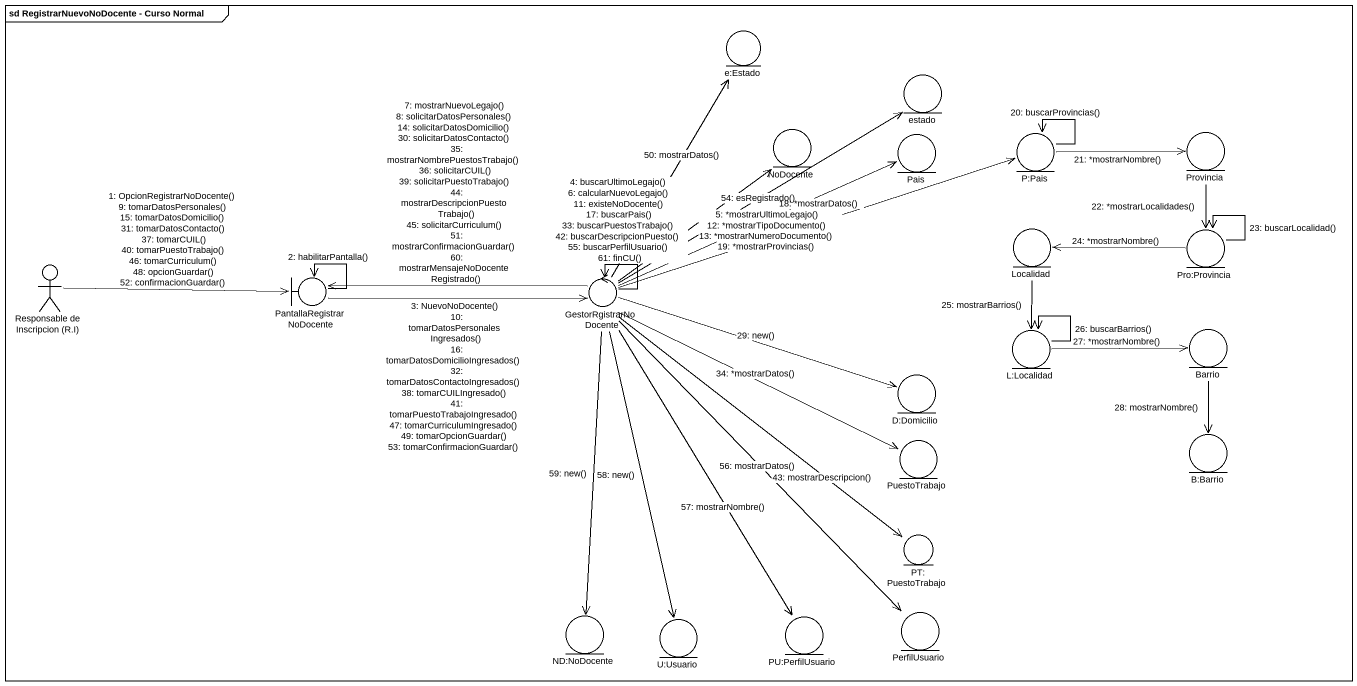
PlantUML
@startuml
mainframe sd RegistrarNuevoNoDocente - Curso Normal
entity "e:Estado" as e_Estado
entity estado
entity NoDocente
entity Pais
entity "P:Pais" as P_Pais
entity Provincia
entity Localidad
entity "Pro:Provincia" as Pro_Provincia
actor "Responsable de Inscripcion (R.I)" as Responsable_de_Inscripcion
boundary PantallaRegistrarNoDocente
control GestorRgistrarNoDocente
entity "L:Localidad" as L_Localidad
entity Barrio
entity "D:Domicilio" as D_Domicilio
entity "B:Barrio" as B_Barrio
entity PuestoTrabajo
entity "PT: PuestoTrabajo" as PT_PuestoTrabajo
entity "ND:NoDocente" as ND_NoDocente
entity "U:Usuario" as U_Usuario
entity "PU:PerfilUsuario" as PU_PerfilUsuario
entity PerfilUsuario
Responsable_de_Inscripcion -right-> PantallaRegistrarNoDocente : 1: OpcionRegistrarNoDocente()\n9: tomarDatosPersonales()\n15: tomarDatosDomicilio()\n31: tomarDatosContacto()\n37: tomarCUIL()\n40: tomarPuestoTrabajo()\n46: tomarCurriculum()\n48: opcionGuardar()\n52: confirmacionGuardar()
PantallaRegistrarNoDocente --> PantallaRegistrarNoDocente : 2: habilitarPantalla()
PantallaRegistrarNoDocente -right-> GestorRgistrarNoDocente : 3: NuevoNoDocente()\n10: tomarDatosPersonalesIngresados()\n16: tomarDatosDomicilioIngresados()\n32: tomarDatosContactoIngresados()\n38: tomarCUILIngresado()\n41: tomarPuestoTrabajoIngresado()\n47: tomarCurriculumIngresado()\n49: tomarOpcionGuardar()\n53: tomarConfirmacionGuardar()
GestorRgistrarNoDocente --> GestorRgistrarNoDocente : 4: buscarUltimoLegajo()\n6: calcularNuevoLegajo()\n11: existeNoDocente()\n17: buscarPais()\n33: buscarPuestosTrabajo()\n42: buscarDescripcionPuesto()\n55: buscarPerfilUsuario()\n61: finCU()
GestorRgistrarNoDocente -up-> NoDocente : 5: *mostrarUltimoLegajo()\n12: *mostrarTipoDocumento()\n13: *mostrarNumeroDocumento()
GestorRgistrarNoDocente -left-> PantallaRegistrarNoDocente : 7: mostrarNuevoLegajo()\n8: solicitarDatosPersonales()\n14: solicitarDatosDomicilio()\n30: solicitarDatosContacto()\n35: mostrarNombrePuestosTrabajo()\n36: solicitarCUIL()\n39: solicitarPuestoTrabajo()\n44: mostrarDescripcionPuestoTrabajo()\n45: solicitarCurriculum()\n51: mostrarConfirmacionGuardar()\n60: mostrarMensajeNoDocenteRegistrado()
GestorRgistrarNoDocente -right-> Pais : 18: *mostrarDatos()
GestorRgistrarNoDocente -right-> P_Pais : 19: *mostrarProvincias()
P_Pais --> P_Pais : 20: buscarProvincias()
P_Pais -right-> Provincia : 21: *mostrarNombre()
Provincia --> Pro_Provincia : 22: *mostrarLocalidades()
Pro_Provincia --> Pro_Provincia : 23: buscarLocalidad()
Pro_Provincia -left-> Localidad : 24: *mostrarNombre()
Localidad --> L_Localidad : 25: mostrarBarrios()
L_Localidad --> L_Localidad : 26: buscarBarrios()
L_Localidad -right-> Barrio : 27: *mostrarNombre()
Barrio --> B_Barrio : 28: mostrarNombre()
GestorRgistrarNoDocente -right-> D_Domicilio : 29: new()
GestorRgistrarNoDocente -right-> PuestoTrabajo : 34: *mostrarDatos()
GestorRgistrarNoDocente --> PT_PuestoTrabajo : 43: mostrarDescripcion()
GestorRgistrarNoDocente -up-> e_Estado : 50: mostrarDatos()
GestorRgistrarNoDocente -up-> estado : 54: esRegistrado()
GestorRgistrarNoDocente --> PerfilUsuario : 56: mostrarDatos()
GestorRgistrarNoDocente --> PU_PerfilUsuario : 57: mostrarNombre()
GestorRgistrarNoDocente --> U_Usuario : 58: new()
GestorRgistrarNoDocente --> ND_NoDocente : 59: new()
@enduml
